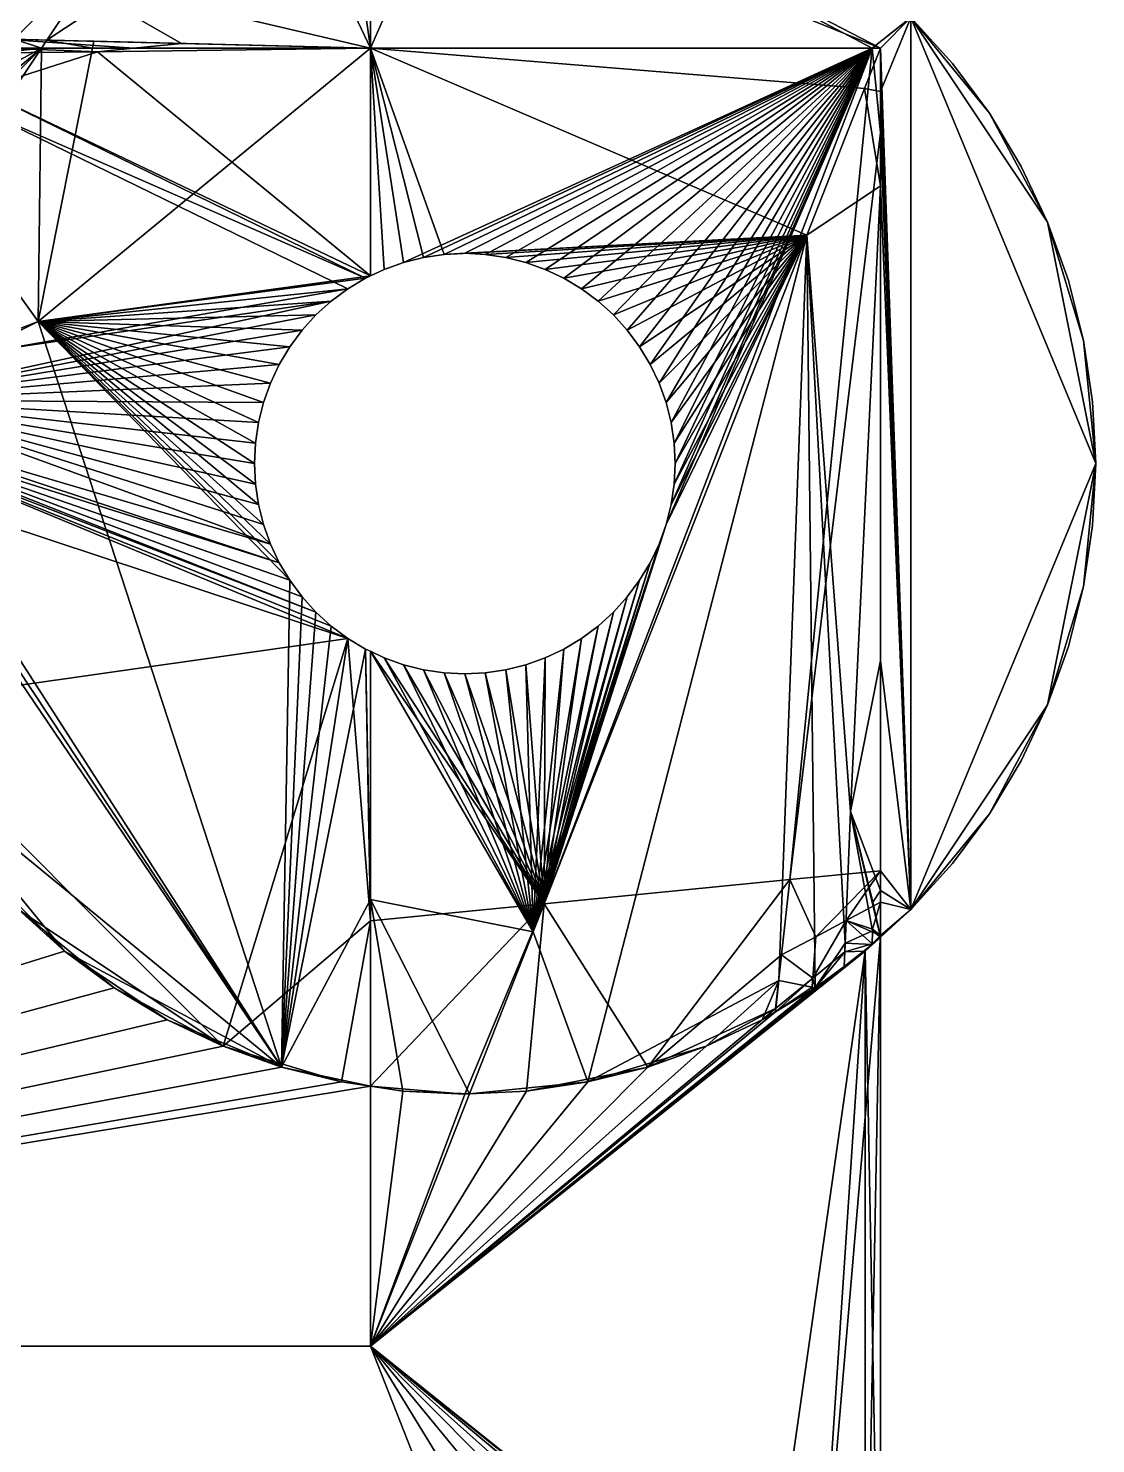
# Model space of a CAD drawing. Extents: x -12 to 12, y -68 to 54.
# Drawn here: x 3.4 to 11.52, y -56.75 to -45.98 of the extents above; entities that cross this region are included whole.
import ezdxf

# ---------------------------------------------------------------- set-up
doc = ezdxf.new("R2010")
doc.units = 0

msp = doc.modelspace()

# ---------------------------------------------------------------- linework, layer by layer
for points in [[(-3.323, -45.895, 3), (-3.113, -46.127, 3), (6, 50.007, 3)], [(-3.113, -46.127, 3), (3.177, -46.057, 3), (6, 50.007, 3)], [(3.177, -46.057, 3), (3.323, -45.895, 3), (6, 50.007, 3)], [(6.718, -44.489, 3), (6, -44.549, 3), (9.88, -46.127, 3)], [(6, -46.127, -3), (6, -44.549, -3), (6.718, -44.489, -3)], [(9.817, -46.127, -3), (6, -46.127, -3), (6.718, -44.489, -3)], [(10.112, -45.895, 3), (6.718, -44.489, 3), (9.88, -46.127, 3)], [(9.817, -46.127, -3), (6.718, -44.489, -3), (10.112, -45.895, -3)], [(3.538, -46.066, 3), (6, -46.127, 3), (5.781, -44.582, 3)], [(5.781, -44.582, 3), (4.051, -45.298, 3), (3.538, -46.066, 3)], [(5.324, -44.696, -3), (6, -44.549, -3), (6, -46.127, -3)], [(6, -46.127, 3), (6, -44.549, 3), (5.781, -44.582, 3)], [(6, -44.549, 3), (6, -46.127, 3), (9.88, -46.127, 3)], [(3.672, -45.579, -3), (5.324, -44.696, -3), (6, -46.127, -3)], [(4.051, -45.298, 3), (3.323, -45.895, 3), (3.29, -46.06, 3)], [(4.051, -45.298, 3), (3.29, -46.06, 3), (3.538, -46.066, 3)], [(3.177, -46.057, -3), (3.323, -45.895, -3), (3.672, -45.579, -3)], [(4.562, -46.091, -3), (3.177, -46.057, -3), (3.672, -45.579, -3)], [(6, -46.127, -3), (4.562, -46.091, -3), (3.672, -45.579, -3)], [(9.88, -46.127, -3), (9.817, -46.127, -3), (10.112, -45.895, -3)], [(10.112, -45.895, 3), (9.88, -46.127, 3), (9.88, -46.458, 3)], [(10.112, -52.684, 3), (10.112, -45.895, 3), (9.88, -46.458, 3)], [(10.112, -45.895, -3), (10.112, -52.684, -3), (9.88, -46.127, -3)], [(10.112, -45.895, -3), (10.112, -45.895, 3), (10.428, -46.244, 3)], [(10.112, -45.895, -3), (10.428, -46.244, 3), (10.428, -46.244, -3)], [(10.709, -46.623, 3), (10.428, -46.244, 3), (10.112, -45.895, 3)], [(11.152, -47.453, 3), (10.709, -46.623, 3), (10.112, -45.895, 3)], [(11.518, -49.289, 3), (11.152, -47.453, 3), (10.112, -45.895, 3)], [(10.112, -52.684, 3), (11.518, -49.289, 3), (10.112, -45.895, 3)], [(10.112, -45.895, -3), (10.428, -46.244, -3), (10.709, -46.623, -3)], [(10.112, -45.895, -3), (10.709, -46.623, -3), (11.152, -47.453, -3)], [(10.112, -45.895, -3), (11.152, -47.453, -3), (11.518, -49.289, -3)], [(10.112, -45.895, -3), (11.518, -49.289, -3), (10.112, -52.684, -3)], [(3.177, -46.057, -3), (4.562, -46.091, -3), (4.199, -46.127, -3)], [(3.177, -46.057, -3), (4.199, -46.127, -3), (3.227, -46.127, -3)], [(3.29, -46.06, 3), (3.222, -46.127, 3), (3.497, -46.127, 3)], [(3.29, -46.06, 3), (3.497, -46.127, 3), (3.538, -46.066, 3)], [(3.886, -46.127, 3), (3.538, -46.066, 3), (3.497, -46.127, 3)], [(3.886, -46.127, 3), (3.896, -46.075, 3), (3.538, -46.066, 3)], [(3.538, -46.066, 3), (3.896, -46.075, 3), (6, -46.127, 3)], [(3.896, -46.075, 3), (3.886, -46.127, 3), (6, -46.127, 3)], [(6, -46.127, -3), (4.199, -46.127, -3), (4.562, -46.091, -3)], [(2.533, -47.091, 3), (2.764, -47.224, 3), (3.497, -46.127, 3)], [(2.628, -46.861, 3), (2.533, -47.091, 3), (3.497, -46.127, 3)], [(2.893, -46.457, 3), (2.628, -46.861, 3), (3.497, -46.127, 3)], [(3.472, -48.208, 3), (3.497, -46.127, 3), (2.764, -47.224, 3)], [(3.497, -46.127, 3), (3.186, -46.164, 3), (2.893, -46.457, 3)], [(3.027, -46.442, -3), (3.157, -46.164, -3), (3.924, -46.154, -3)], [(3.027, -46.442, -3), (3.924, -46.154, -3), (6, -47.861, -3)], [(3.157, -46.164, -3), (3.227, -46.127, -3), (3.924, -46.154, -3)], [(3.497, -46.127, 3), (3.222, -46.127, 3), (3.186, -46.164, 3)], [(3.924, -46.154, -3), (3.227, -46.127, -3), (4.199, -46.127, -3)], [(6, -46.127, 3), (3.886, -46.127, 3), (3.472, -48.208, 3)], [(6, -47.861, 3), (6, -46.127, 3), (3.472, -48.208, 3)], [(3.472, -48.208, 3), (3.886, -46.127, 3), (3.497, -46.127, 3)], [(3.924, -46.154, -3), (4.199, -46.127, -3), (6, -46.127, -3)], [(3.924, -46.154, -3), (6, -46.127, -3), (6, -47.861, -3)], [(6.105, -47.811, -3), (6, -47.861, -3), (6, -46.127, -3)], [(6.253, -47.758, -3), (6.105, -47.811, -3), (6, -46.127, -3)], [(6.253, -47.758, -3), (6, -46.127, -3), (9.817, -46.127, -3)], [(9.759, -46.434, 3), (9.88, -46.127, 3), (6, -46.127, 3)], [(6, -46.127, 3), (6, -47.861, 3), (6.105, -47.811, 3)], [(6, -46.127, 3), (6.105, -47.811, 3), (6.253, -47.758, 3)], [(9.321, -47.55, 3), (9.759, -46.434, 3), (6, -46.127, 3)], [(6, -46.127, 3), (6.253, -47.758, 3), (6.405, -47.72, 3)], [(6, -46.127, 3), (6.405, -47.72, 3), (6.561, -47.697, 3)], [(9.321, -47.55, 3), (6, -46.127, 3), (6.561, -47.697, 3)], [(6.405, -47.72, -3), (6.253, -47.758, -3), (9.817, -46.127, -3)], [(6.561, -47.697, -3), (6.405, -47.72, -3), (9.817, -46.127, -3)], [(6.718, -47.689, -3), (6.561, -47.697, -3), (9.817, -46.127, -3)], [(6.874, -47.697, -3), (6.718, -47.689, -3), (9.817, -46.127, -3)], [(7.03, -47.72, -3), (6.874, -47.697, -3), (9.817, -46.127, -3)], [(7.182, -47.758, -3), (7.03, -47.72, -3), (9.817, -46.127, -3)], [(7.33, -47.811, -3), (7.182, -47.758, -3), (9.817, -46.127, -3)], [(9.817, -46.127, -3), (9.19, -52.456, -3), (7.322, -52.64, -3)], [(9.817, -46.127, -3), (7.322, -52.64, -3), (8.249, -49.754, -3)], [(7.472, -47.878, -3), (7.33, -47.811, -3), (9.817, -46.127, -3)], [(7.606, -47.959, -3), (7.472, -47.878, -3), (9.817, -46.127, -3)], [(7.733, -48.053, -3), (7.606, -47.959, -3), (9.817, -46.127, -3)], [(7.849, -48.158, -3), (7.733, -48.053, -3), (9.817, -46.127, -3)], [(7.954, -48.274, -3), (7.849, -48.158, -3), (9.817, -46.127, -3)], [(8.048, -48.401, -3), (7.954, -48.274, -3), (9.817, -46.127, -3)], [(8.129, -48.535, -3), (8.048, -48.401, -3), (9.817, -46.127, -3)], [(8.196, -48.677, -3), (8.129, -48.535, -3), (9.817, -46.127, -3)], [(8.249, -48.825, -3), (8.196, -48.677, -3), (9.817, -46.127, -3)], [(9.817, -46.127, -3), (8.249, -49.754, -3), (8.287, -49.602, -3)], [(8.287, -48.977, -3), (8.249, -48.825, -3), (9.817, -46.127, -3)], [(9.817, -46.127, -3), (8.287, -49.602, -3), (8.31, -49.446, -3)], [(8.31, -49.133, -3), (8.287, -48.977, -3), (9.817, -46.127, -3)], [(9.817, -46.127, -3), (8.31, -49.446, -3), (8.318, -49.289, -3)], [(8.318, -49.289, -3), (8.31, -49.133, -3), (9.817, -46.127, -3)], [(9.817, -46.127, -3), (9.88, -46.771, -3), (9.19, -52.456, -3)], [(9.759, -46.434, 3), (9.88, -46.458, 3), (9.88, -46.127, 3)], [(9.88, -46.771, -3), (9.817, -46.127, -3), (9.88, -46.127, -3)], [(10.112, -52.684, -3), (9.88, -46.771, -3), (9.88, -46.127, -3)], [(10.428, -46.244, -3), (10.428, -46.244, 3), (10.709, -46.623, 3)], [(10.428, -46.244, -3), (10.709, -46.623, 3), (10.709, -46.623, -3)], [(9.759, -46.434, 3), (9.321, -47.55, 3), (9.88, -47.176, 3)], [(9.759, -46.434, 3), (9.88, -47.176, 3), (9.88, -46.458, 3)], [(3.027, -46.442, -3), (6, -47.861, -3), (5.963, -47.878, -3)], [(3.042, -46.6, -3), (3.027, -46.442, -3), (5.963, -47.878, -3)], [(9.88, -46.458, 3), (9.88, -47.176, 3), (10.112, -52.684, 3)], [(3.042, -46.6, -3), (5.963, -47.878, -3), (5.829, -47.959, -3)], [(3.221, -48.415, -3), (3.042, -46.6, -3), (5.829, -47.959, -3)], [(10.709, -46.623, -3), (10.709, -46.623, 3), (10.951, -47.027, 3)], [(10.709, -46.623, -3), (10.951, -47.027, 3), (10.951, -47.027, -3)], [(11.152, -47.453, 3), (10.951, -47.027, 3), (10.709, -46.623, 3)], [(10.709, -46.623, -3), (10.951, -47.027, -3), (11.152, -47.453, -3)], [(9.88, -46.771, -3), (9.88, -52.389, -3), (9.19, -52.456, -3)], [(10.112, -52.684, -3), (9.88, -52.389, -3), (9.88, -46.771, -3)], [(10.951, -47.027, -3), (10.951, -47.027, 3), (11.152, -47.453, 3)], [(10.951, -47.027, -3), (11.152, -47.453, 3), (11.152, -47.453, -3)], [(9.652, -51.937, 3), (9.88, -47.176, 3), (9.321, -47.55, 3)], [(9.652, -51.937, 3), (9.88, -50.788, 3), (9.88, -47.176, 3)], [(9.88, -47.176, 3), (9.88, -50.788, 3), (10.112, -52.684, 3)], [(2.087, -48.741, 3), (3.472, -48.208, 3), (2.764, -47.224, 3)], [(11.152, -47.453, -3), (11.152, -47.453, 3), (11.311, -47.896, 3)], [(11.152, -47.453, -3), (11.311, -47.896, 3), (11.311, -47.896, -3)], [(11.425, -48.353, 3), (11.311, -47.896, 3), (11.152, -47.453, 3)], [(11.518, -49.289, 3), (11.425, -48.353, 3), (11.152, -47.453, 3)], [(11.152, -47.453, -3), (11.311, -47.896, -3), (11.425, -48.353, -3)], [(11.152, -47.453, -3), (11.425, -48.353, -3), (11.518, -49.289, -3)], [(9.321, -47.55, 3), (6.561, -47.697, 3), (6.718, -47.689, 3)], [(9.321, -47.55, 3), (6.718, -47.689, 3), (6.874, -47.697, 3)], [(9.321, -47.55, 3), (6.874, -47.697, 3), (7.03, -47.72, 3)], [(9.321, -47.55, 3), (7.03, -47.72, 3), (7.182, -47.758, 3)], [(9.321, -47.55, 3), (7.182, -47.758, 3), (7.33, -47.811, 3)], [(7.238, -52.854, 3), (7.654, -53.997, 3), (9.321, -47.55, 3)], [(9.321, -47.55, 3), (8.249, -49.754, 3), (7.238, -52.854, 3)], [(9.321, -47.55, 3), (7.33, -47.811, 3), (7.472, -47.878, 3)], [(9.321, -47.55, 3), (7.472, -47.878, 3), (7.606, -47.959, 3)], [(9.321, -47.55, 3), (7.606, -47.959, 3), (7.733, -48.053, 3)], [(7.654, -53.997, 3), (9.106, -53.225, 3), (9.321, -47.55, 3)], [(9.321, -47.55, 3), (7.733, -48.053, 3), (7.849, -48.158, 3)], [(9.321, -47.55, 3), (7.849, -48.158, 3), (7.954, -48.274, 3)], [(9.321, -47.55, 3), (7.954, -48.274, 3), (8.048, -48.401, 3)], [(9.321, -47.55, 3), (8.048, -48.401, 3), (8.129, -48.535, 3)], [(9.321, -47.55, 3), (8.129, -48.535, 3), (8.196, -48.677, 3)], [(9.321, -47.55, 3), (8.196, -48.677, 3), (8.249, -48.825, 3)], [(9.321, -47.55, 3), (8.249, -48.825, 3), (8.287, -48.977, 3)], [(9.321, -47.55, 3), (8.287, -49.602, 3), (8.249, -49.754, 3)], [(9.321, -47.55, 3), (8.287, -48.977, 3), (8.31, -49.133, 3)], [(9.321, -47.55, 3), (8.31, -49.446, 3), (8.287, -49.602, 3)], [(9.321, -47.55, 3), (8.31, -49.133, 3), (8.318, -49.289, 3)], [(9.321, -47.55, 3), (8.318, -49.289, 3), (8.31, -49.446, 3)], [(9.106, -53.225, 3), (9.384, -53.281, 3), (9.321, -47.55, 3)], [(9.612, -52.94, 3), (9.652, -51.937, 3), (9.321, -47.55, 3)], [(9.384, -53.281, 3), (9.612, -52.94, 3), (9.321, -47.55, 3)], [(6.405, -47.72, -3), (6.405, -47.72, 3), (6.253, -47.758, 3)], [(6.405, -47.72, -3), (6.253, -47.758, 3), (6.253, -47.758, -3)], [(6.561, -47.697, -3), (6.561, -47.697, 3), (6.405, -47.72, 3)], [(6.561, -47.697, -3), (6.405, -47.72, 3), (6.405, -47.72, -3)], [(6.718, -47.689, -3), (6.718, -47.689, 3), (6.561, -47.697, 3)], [(6.718, -47.689, -3), (6.561, -47.697, 3), (6.561, -47.697, -3)], [(6.874, -47.697, -3), (6.874, -47.697, 3), (6.718, -47.689, 3)], [(6.874, -47.697, -3), (6.718, -47.689, 3), (6.718, -47.689, -3)], [(7.03, -47.72, -3), (7.03, -47.72, 3), (6.874, -47.697, 3)], [(7.03, -47.72, -3), (6.874, -47.697, 3), (6.874, -47.697, -3)], [(7.182, -47.758, -3), (7.182, -47.758, 3), (7.03, -47.72, 3)], [(7.182, -47.758, -3), (7.03, -47.72, 3), (7.03, -47.72, -3)], [(6, -47.861, -3), (6.105, -47.811, -3), (6.105, -47.811, 3)], [(6, -47.861, 3), (6, -47.861, -3), (6.105, -47.811, 3)], [(6.253, -47.758, -3), (6.253, -47.758, 3), (6.105, -47.811, 3)], [(6.253, -47.758, -3), (6.105, -47.811, 3), (6.105, -47.811, -3)], [(7.33, -47.811, -3), (7.33, -47.811, 3), (7.182, -47.758, 3)], [(7.33, -47.811, -3), (7.182, -47.758, 3), (7.182, -47.758, -3)], [(7.472, -47.878, -3), (7.472, -47.878, 3), (7.33, -47.811, 3)], [(7.472, -47.878, -3), (7.33, -47.811, 3), (7.33, -47.811, -3)], [(5.963, -47.878, 3), (6, -47.861, 3), (3.472, -48.208, 3)], [(5.829, -47.959, 3), (5.963, -47.878, 3), (3.472, -48.208, 3)], [(5.963, -47.878, -3), (5.963, -47.878, 3), (5.829, -47.959, 3)], [(5.963, -47.878, -3), (5.829, -47.959, 3), (5.829, -47.959, -3)], [(6, -47.861, 3), (5.963, -47.878, 3), (5.963, -47.878, -3)], [(6, -47.861, 3), (5.963, -47.878, -3), (6, -47.861, -3)], [(7.606, -47.959, -3), (7.606, -47.959, 3), (7.472, -47.878, 3)], [(7.606, -47.959, -3), (7.472, -47.878, 3), (7.472, -47.878, -3)], [(11.311, -47.896, -3), (11.311, -47.896, 3), (11.425, -48.353, 3)], [(11.311, -47.896, -3), (11.425, -48.353, 3), (11.425, -48.353, -3)], [(2.23, -48.806, -3), (3.221, -48.415, -3), (5.702, -48.053, -3)], [(2.23, -48.806, -3), (5.702, -48.053, -3), (5.586, -48.158, -3)], [(3.221, -48.415, -3), (5.829, -47.959, -3), (5.702, -48.053, -3)], [(5.702, -48.053, 3), (5.829, -47.959, 3), (3.472, -48.208, 3)], [(5.586, -48.158, 3), (5.702, -48.053, 3), (3.472, -48.208, 3)], [(5.702, -48.053, -3), (5.702, -48.053, 3), (5.586, -48.158, 3)], [(5.702, -48.053, -3), (5.586, -48.158, 3), (5.586, -48.158, -3)], [(5.829, -47.959, -3), (5.829, -47.959, 3), (5.702, -48.053, 3)], [(5.829, -47.959, -3), (5.702, -48.053, 3), (5.702, -48.053, -3)], [(7.733, -48.053, -3), (7.733, -48.053, 3), (7.606, -47.959, 3)], [(7.733, -48.053, -3), (7.606, -47.959, 3), (7.606, -47.959, -3)], [(7.733, -48.053, 3), (7.733, -48.053, -3), (7.849, -48.158, -3)], [(7.733, -48.053, 3), (7.849, -48.158, -3), (7.849, -48.158, 3)], [(2.23, -48.806, -3), (5.586, -48.158, -3), (5.481, -48.274, -3)], [(5.481, -48.274, 3), (5.586, -48.158, 3), (3.472, -48.208, 3)], [(5.586, -48.158, -3), (5.586, -48.158, 3), (5.481, -48.274, 3)], [(5.586, -48.158, -3), (5.481, -48.274, 3), (5.481, -48.274, -3)], [(7.954, -48.274, 3), (7.849, -48.158, 3), (7.849, -48.158, -3)], [(7.954, -48.274, 3), (7.849, -48.158, -3), (7.954, -48.274, -3)], [(2.087, -48.741, 3), (2.117, -48.891, 3), (3.472, -48.208, 3)], [(3.472, -48.208, 3), (2.117, -48.891, 3), (5.324, -53.883, 3)], [(3.472, -48.208, 3), (5.324, -53.883, 3), (5.387, -50.178, 3)], [(3.472, -48.208, 3), (5.387, -50.178, 3), (5.306, -50.044, 3)], [(3.472, -48.208, 3), (5.306, -50.044, 3), (5.239, -49.902, 3)], [(3.472, -48.208, 3), (5.239, -49.902, 3), (5.186, -49.754, 3)], [(3.472, -48.208, 3), (5.186, -49.754, 3), (5.148, -49.602, 3)], [(3.472, -48.208, 3), (5.148, -49.602, 3), (5.125, -49.446, 3)], [(5.387, -48.401, 3), (5.481, -48.274, 3), (3.472, -48.208, 3)], [(5.306, -48.535, 3), (5.387, -48.401, 3), (3.472, -48.208, 3)], [(3.472, -48.208, 3), (5.125, -49.446, 3), (5.118, -49.289, 3)], [(3.472, -48.208, 3), (5.118, -49.289, 3), (5.125, -49.133, 3)], [(5.239, -48.677, 3), (5.306, -48.535, 3), (3.472, -48.208, 3)], [(5.186, -48.825, 3), (5.239, -48.677, 3), (3.472, -48.208, 3)], [(3.472, -48.208, 3), (5.125, -49.133, 3), (5.148, -48.977, 3)], [(5.148, -48.977, 3), (5.186, -48.825, 3), (3.472, -48.208, 3)], [(2.23, -48.806, -3), (5.481, -48.274, -3), (5.387, -48.401, -3)], [(5.481, -48.274, -3), (5.481, -48.274, 3), (5.387, -48.401, 3)], [(5.481, -48.274, -3), (5.387, -48.401, 3), (5.387, -48.401, -3)], [(8.048, -48.401, 3), (7.954, -48.274, 3), (7.954, -48.274, -3)], [(8.048, -48.401, 3), (7.954, -48.274, -3), (8.048, -48.401, -3)], [(11.425, -48.353, -3), (11.425, -48.353, 3), (11.494, -48.819, 3)], [(11.425, -48.353, -3), (11.494, -48.819, 3), (11.494, -48.819, -3)], [(11.518, -49.289, 3), (11.494, -48.819, 3), (11.425, -48.353, 3)], [(11.425, -48.353, -3), (11.494, -48.819, -3), (11.518, -49.289, -3)], [(2.23, -48.806, -3), (5.387, -48.401, -3), (5.306, -48.535, -3)], [(5.387, -48.401, -3), (5.387, -48.401, 3), (5.306, -48.535, 3)], [(5.387, -48.401, -3), (5.306, -48.535, 3), (5.306, -48.535, -3)], [(8.129, -48.535, 3), (8.048, -48.401, 3), (8.048, -48.401, -3)], [(8.129, -48.535, 3), (8.048, -48.401, -3), (8.129, -48.535, -3)], [(2.23, -48.806, -3), (5.306, -48.535, -3), (5.239, -48.677, -3)], [(5.306, -48.535, -3), (5.306, -48.535, 3), (5.239, -48.677, 3)], [(5.306, -48.535, -3), (5.239, -48.677, 3), (5.239, -48.677, -3)], [(8.196, -48.677, 3), (8.129, -48.535, 3), (8.129, -48.535, -3)], [(8.196, -48.677, 3), (8.129, -48.535, -3), (8.196, -48.677, -3)], [(2.23, -48.806, -3), (5.239, -48.677, -3), (5.186, -48.825, -3)], [(5.239, -48.677, -3), (5.239, -48.677, 3), (5.186, -48.825, 3)], [(5.239, -48.677, -3), (5.186, -48.825, 3), (5.186, -48.825, -3)], [(8.249, -48.825, 3), (8.196, -48.677, 3), (8.196, -48.677, -3)], [(8.249, -48.825, 3), (8.196, -48.677, -3), (8.249, -48.825, -3)], [(2.02, -48.955, -3), (2.23, -48.806, -3), (5.239, -49.902, -3)], [(2.23, -48.806, -3), (5.186, -48.825, -3), (5.148, -48.977, -3)], [(2.23, -48.806, -3), (5.148, -48.977, -3), (5.125, -49.133, -3)], [(2.23, -48.806, -3), (5.125, -49.133, -3), (5.118, -49.289, -3)], [(2.23, -48.806, -3), (5.118, -49.289, -3), (5.125, -49.446, -3)], [(2.23, -48.806, -3), (5.125, -49.446, -3), (5.148, -49.602, -3)], [(2.23, -48.806, -3), (5.148, -49.602, -3), (5.186, -49.754, -3)], [(2.23, -48.806, -3), (5.186, -49.754, -3), (5.239, -49.902, -3)], [(2.01, -48.877, 3), (2.191, -49.263, 3), (5.324, -53.883, 3)], [(2.117, -48.891, 3), (2.01, -48.877, 3), (5.324, -53.883, 3)], [(5.186, -48.825, -3), (5.186, -48.825, 3), (5.148, -48.977, 3)], [(5.186, -48.825, -3), (5.148, -48.977, 3), (5.148, -48.977, -3)], [(8.287, -48.977, 3), (8.249, -48.825, 3), (8.249, -48.825, -3)], [(8.287, -48.977, 3), (8.249, -48.825, -3), (8.287, -48.977, -3)], [(11.494, -48.819, -3), (11.494, -48.819, 3), (11.518, -49.289, 3)], [(11.494, -48.819, -3), (11.518, -49.289, 3), (11.518, -49.289, -3)], [(1.941, -48.982, -3), (2.02, -48.955, -3), (5.306, -50.044, -3)], [(1.941, -48.982, -3), (5.306, -50.044, -3), (5.387, -50.178, -3)], [(1.941, -48.982, -3), (5.387, -50.178, -3), (5.481, -50.305, -3)], [(1.941, -48.982, -3), (5.481, -50.305, -3), (5.586, -50.421, -3)], [(1.941, -49.011, -3), (1.941, -48.982, -3), (5.586, -50.421, -3)], [(1.941, -49.011, -3), (5.586, -50.421, -3), (5.702, -50.526, -3)], [(1.941, -49.011, -3), (5.702, -50.526, -3), (5.829, -50.62, -3)], [(2.058, -49.372, -3), (1.941, -49.011, -3), (5.829, -50.62, -3)], [(2.02, -48.955, -3), (5.239, -49.902, -3), (5.306, -50.044, -3)], [(5.148, -48.977, -3), (5.148, -48.977, 3), (5.125, -49.133, 3)], [(5.148, -48.977, -3), (5.125, -49.133, 3), (5.125, -49.133, -3)], [(8.31, -49.133, 3), (8.287, -48.977, 3), (8.287, -48.977, -3)], [(8.31, -49.133, 3), (8.287, -48.977, -3), (8.31, -49.133, -3)], [(5.125, -49.133, -3), (5.125, -49.133, 3), (5.118, -49.289, 3)], [(5.125, -49.133, -3), (5.118, -49.289, 3), (5.118, -49.289, -3)], [(8.318, -49.289, 3), (8.31, -49.133, 3), (8.31, -49.133, -3)], [(8.318, -49.289, 3), (8.31, -49.133, -3), (8.318, -49.289, -3)], [(2.191, -49.263, 3), (2.484, -51.552, 3), (5.324, -53.883, 3)], [(5.118, -49.289, -3), (5.118, -49.289, 3), (5.125, -49.446, 3)], [(5.118, -49.289, -3), (5.125, -49.446, 3), (5.125, -49.446, -3)], [(8.31, -49.446, 3), (8.318, -49.289, 3), (8.318, -49.289, -3)], [(8.31, -49.446, 3), (8.318, -49.289, -3), (8.31, -49.446, -3)], [(10.112, -52.684, 3), (11.152, -51.126, 3), (11.518, -49.289, 3)], [(11.518, -49.289, -3), (11.152, -51.126, -3), (10.112, -52.684, -3)], [(11.152, -51.126, 3), (11.425, -50.226, 3), (11.518, -49.289, 3)], [(11.518, -49.289, -3), (11.425, -50.226, -3), (11.152, -51.126, -3)], [(11.425, -50.226, 3), (11.494, -49.76, 3), (11.518, -49.289, 3)], [(11.518, -49.289, -3), (11.494, -49.76, -3), (11.425, -50.226, -3)], [(11.518, -49.289, -3), (11.518, -49.289, 3), (11.494, -49.76, 3)], [(11.518, -49.289, -3), (11.494, -49.76, 3), (11.494, -49.76, -3)], [(2.283, -51.126, -3), (2.058, -49.372, -3), (5.829, -50.62, -3)], [(5.125, -49.446, -3), (5.125, -49.446, 3), (5.148, -49.602, 3)], [(5.125, -49.446, -3), (5.148, -49.602, 3), (5.148, -49.602, -3)], [(8.287, -49.602, 3), (8.31, -49.446, 3), (8.31, -49.446, -3)], [(8.287, -49.602, 3), (8.31, -49.446, -3), (8.287, -49.602, -3)], [(5.148, -49.602, -3), (5.148, -49.602, 3), (5.186, -49.754, 3)], [(5.148, -49.602, -3), (5.186, -49.754, 3), (5.186, -49.754, -3)], [(8.249, -49.754, 3), (8.287, -49.602, 3), (8.287, -49.602, -3)], [(8.249, -49.754, 3), (8.287, -49.602, -3), (8.249, -49.754, -3)], [(5.186, -49.754, -3), (5.186, -49.754, 3), (5.239, -49.902, 3)], [(5.186, -49.754, -3), (5.239, -49.902, 3), (5.239, -49.902, -3)], [(8.249, -49.754, 3), (8.196, -49.902, 3), (7.238, -52.854, 3)], [(7.322, -52.64, -3), (8.196, -49.902, -3), (8.249, -49.754, -3)], [(8.196, -49.902, 3), (8.249, -49.754, 3), (8.249, -49.754, -3)], [(8.196, -49.902, 3), (8.249, -49.754, -3), (8.196, -49.902, -3)], [(11.494, -49.76, -3), (11.494, -49.76, 3), (11.425, -50.226, 3)], [(11.494, -49.76, -3), (11.425, -50.226, 3), (11.425, -50.226, -3)], [(5.239, -49.902, -3), (5.239, -49.902, 3), (5.306, -50.044, 3)], [(5.239, -49.902, -3), (5.306, -50.044, 3), (5.306, -50.044, -3)], [(8.196, -49.902, 3), (8.129, -50.044, 3), (7.238, -52.854, 3)], [(7.322, -52.64, -3), (8.129, -50.044, -3), (8.196, -49.902, -3)], [(8.129, -50.044, 3), (8.196, -49.902, 3), (8.196, -49.902, -3)], [(8.129, -50.044, 3), (8.196, -49.902, -3), (8.129, -50.044, -3)], [(5.306, -50.044, -3), (5.306, -50.044, 3), (5.387, -50.178, 3)], [(5.306, -50.044, -3), (5.387, -50.178, 3), (5.387, -50.178, -3)], [(8.129, -50.044, 3), (8.048, -50.178, 3), (7.238, -52.854, 3)], [(7.322, -52.64, -3), (8.048, -50.178, -3), (8.129, -50.044, -3)], [(8.048, -50.178, 3), (8.129, -50.044, 3), (8.129, -50.044, -3)], [(8.048, -50.178, 3), (8.129, -50.044, -3), (8.048, -50.178, -3)], [(5.324, -53.883, 3), (5.481, -50.305, 3), (5.387, -50.178, 3)], [(5.387, -50.178, -3), (5.387, -50.178, 3), (5.481, -50.305, 3)], [(5.387, -50.178, -3), (5.481, -50.305, 3), (5.481, -50.305, -3)], [(8.048, -50.178, 3), (7.954, -50.305, 3), (7.238, -52.854, 3)], [(7.322, -52.64, -3), (7.954, -50.305, -3), (8.048, -50.178, -3)], [(7.954, -50.305, 3), (8.048, -50.178, 3), (8.048, -50.178, -3)], [(7.954, -50.305, 3), (8.048, -50.178, -3), (7.954, -50.305, -3)], [(5.324, -53.883, 3), (5.586, -50.421, 3), (5.481, -50.305, 3)], [(5.481, -50.305, -3), (5.481, -50.305, 3), (5.586, -50.421, 3)], [(5.481, -50.305, -3), (5.586, -50.421, 3), (5.586, -50.421, -3)], [(7.954, -50.305, 3), (7.849, -50.421, 3), (7.238, -52.854, 3)], [(7.322, -52.64, -3), (7.849, -50.421, -3), (7.954, -50.305, -3)], [(7.849, -50.421, 3), (7.954, -50.305, 3), (7.954, -50.305, -3)], [(7.849, -50.421, 3), (7.954, -50.305, -3), (7.849, -50.421, -3)], [(11.152, -51.126, 3), (11.311, -50.683, 3), (11.425, -50.226, 3)], [(11.425, -50.226, -3), (11.311, -50.683, -3), (11.152, -51.126, -3)], [(11.425, -50.226, -3), (11.425, -50.226, 3), (11.311, -50.683, 3)], [(11.425, -50.226, -3), (11.311, -50.683, 3), (11.311, -50.683, -3)], [(5.324, -53.883, 3), (5.702, -50.526, 3), (5.586, -50.421, 3)], [(5.586, -50.421, 3), (5.702, -50.526, 3), (5.702, -50.526, -3)], [(5.586, -50.421, 3), (5.702, -50.526, -3), (5.586, -50.421, -3)], [(7.849, -50.421, 3), (7.733, -50.526, 3), (7.238, -52.854, 3)], [(7.322, -52.64, -3), (7.733, -50.526, -3), (7.849, -50.421, -3)], [(7.733, -50.526, 3), (7.849, -50.421, 3), (7.849, -50.421, -3)], [(7.733, -50.526, 3), (7.849, -50.421, -3), (7.733, -50.526, -3)], [(5.324, -53.883, 3), (5.829, -50.62, 3), (5.702, -50.526, 3)], [(5.702, -50.526, 3), (5.829, -50.62, 3), (5.829, -50.62, -3)], [(5.702, -50.526, 3), (5.829, -50.62, -3), (5.702, -50.526, -3)], [(7.733, -50.526, 3), (7.606, -50.62, 3), (7.238, -52.854, 3)], [(7.322, -52.64, -3), (7.606, -50.62, -3), (7.733, -50.526, -3)], [(7.606, -50.62, 3), (7.733, -50.526, 3), (7.733, -50.526, -3)], [(7.606, -50.62, 3), (7.733, -50.526, -3), (7.606, -50.62, -3)], [(5.829, -50.62, -3), (4.881, -53.724, -3), (2.283, -51.126, -3)], [(5.829, -50.62, -3), (6, -52.771, -3), (4.881, -53.724, -3)], [(5.324, -53.883, 3), (5.963, -50.701, 3), (5.829, -50.62, 3)], [(5.829, -50.62, -3), (5.963, -50.701, -3), (6, -52.771, -3)], [(5.829, -50.62, 3), (5.963, -50.701, 3), (5.963, -50.701, -3)], [(5.829, -50.62, 3), (5.963, -50.701, -3), (5.829, -50.62, -3)], [(7.606, -50.62, 3), (7.472, -50.701, 3), (7.238, -52.854, 3)], [(7.322, -52.64, -3), (7.472, -50.701, -3), (7.606, -50.62, -3)], [(7.472, -50.701, 3), (7.606, -50.62, 3), (7.606, -50.62, -3)], [(7.472, -50.701, 3), (7.606, -50.62, -3), (7.472, -50.701, -3)], [(5.324, -53.883, 3), (6, -52.607, 3), (5.963, -50.701, 3)], [(5.963, -50.701, -3), (6, -50.718, -3), (6, -52.771, -3)], [(6, -52.607, 3), (6, -50.718, 3), (5.963, -50.701, 3)], [(5.963, -50.701, -3), (5.963, -50.701, 3), (6, -50.718, 3)], [(6, -50.718, -3), (5.963, -50.701, -3), (6, -50.718, 3)], [(7.322, -52.64, -3), (6, -52.771, -3), (6, -50.718, -3)], [(7.322, -52.64, -3), (6, -50.718, -3), (6.105, -50.768, -3)], [(6, -50.718, 3), (6, -52.607, 3), (7.238, -52.854, 3)], [(6.105, -50.768, 3), (6, -50.718, 3), (7.238, -52.854, 3)], [(6, -50.718, 3), (6.105, -50.768, 3), (6.105, -50.768, -3)], [(6, -50.718, 3), (6.105, -50.768, -3), (6, -50.718, -3)], [(7.472, -50.701, 3), (7.33, -50.768, 3), (7.238, -52.854, 3)], [(7.322, -52.64, -3), (7.33, -50.768, -3), (7.472, -50.701, -3)], [(7.33, -50.768, 3), (7.472, -50.701, 3), (7.472, -50.701, -3)], [(7.33, -50.768, 3), (7.472, -50.701, -3), (7.33, -50.768, -3)], [(11.311, -50.683, -3), (11.311, -50.683, 3), (11.152, -51.126, 3)], [(11.311, -50.683, -3), (11.152, -51.126, 3), (11.152, -51.126, -3)], [(7.322, -52.64, -3), (6.105, -50.768, -3), (6.253, -50.821, -3)], [(6.253, -50.821, 3), (6.105, -50.768, 3), (7.238, -52.854, 3)], [(6.105, -50.768, 3), (6.253, -50.821, 3), (6.253, -50.821, -3)], [(6.105, -50.768, 3), (6.253, -50.821, -3), (6.105, -50.768, -3)], [(7.322, -52.64, -3), (6.253, -50.821, -3), (6.405, -50.859, -3)], [(6.405, -50.859, 3), (6.253, -50.821, 3), (7.238, -52.854, 3)], [(6.253, -50.821, 3), (6.405, -50.859, 3), (6.405, -50.859, -3)], [(6.253, -50.821, 3), (6.405, -50.859, -3), (6.253, -50.821, -3)], [(7.322, -52.64, -3), (7.03, -50.859, -3), (7.182, -50.821, -3)], [(7.182, -50.821, 3), (7.03, -50.859, 3), (7.238, -52.854, 3)], [(7.182, -50.821, -3), (7.03, -50.859, -3), (7.03, -50.859, 3)], [(7.182, -50.821, -3), (7.03, -50.859, 3), (7.182, -50.821, 3)], [(7.322, -52.64, -3), (7.182, -50.821, -3), (7.33, -50.768, -3)], [(7.33, -50.768, 3), (7.182, -50.821, 3), (7.238, -52.854, 3)], [(7.182, -50.821, 3), (7.33, -50.768, 3), (7.33, -50.768, -3)], [(7.182, -50.821, 3), (7.33, -50.768, -3), (7.182, -50.821, -3)], [(9.652, -51.937, 3), (9.88, -52.539, 3), (9.88, -50.788, 3)], [(9.88, -50.788, 3), (9.88, -52.539, 3), (10.112, -52.684, 3)], [(7.322, -52.64, -3), (6.405, -50.859, -3), (6.561, -50.882, -3)], [(6.561, -50.882, 3), (6.405, -50.859, 3), (7.238, -52.854, 3)], [(6.405, -50.859, 3), (6.561, -50.882, 3), (6.561, -50.882, -3)], [(6.405, -50.859, 3), (6.561, -50.882, -3), (6.405, -50.859, -3)], [(7.322, -52.64, -3), (6.561, -50.882, -3), (6.718, -50.889, -3)], [(6.718, -50.889, 3), (6.561, -50.882, 3), (7.238, -52.854, 3)], [(6.561, -50.882, 3), (6.718, -50.889, 3), (6.718, -50.889, -3)], [(6.561, -50.882, 3), (6.718, -50.889, -3), (6.561, -50.882, -3)], [(7.322, -52.64, -3), (6.718, -50.889, -3), (6.874, -50.882, -3)], [(6.874, -50.882, 3), (6.718, -50.889, 3), (7.238, -52.854, 3)], [(6.718, -50.889, 3), (6.874, -50.882, 3), (6.874, -50.882, -3)], [(6.718, -50.889, 3), (6.874, -50.882, -3), (6.718, -50.889, -3)], [(7.322, -52.64, -3), (6.874, -50.882, -3), (7.03, -50.859, -3)], [(7.03, -50.859, 3), (6.874, -50.882, 3), (7.238, -52.854, 3)], [(6.874, -50.882, 3), (7.03, -50.859, 3), (7.03, -50.859, -3)], [(6.874, -50.882, 3), (7.03, -50.859, -3), (6.874, -50.882, -3)], [(4.881, -53.724, -3), (3.323, -52.684, -3), (2.283, -51.126, -3)], [(10.112, -52.684, 3), (10.709, -51.956, 3), (11.152, -51.126, 3)], [(11.152, -51.126, -3), (10.709, -51.956, -3), (10.112, -52.684, -3)], [(10.709, -51.956, 3), (10.951, -51.552, 3), (11.152, -51.126, 3)], [(11.152, -51.126, -3), (10.951, -51.552, -3), (10.709, -51.956, -3)], [(11.152, -51.126, -3), (11.152, -51.126, 3), (10.951, -51.552, 3)], [(11.152, -51.126, -3), (10.951, -51.552, 3), (10.951, -51.552, -3)], [(2.484, -51.552, 3), (3.007, -52.335, 3), (3.672, -53, 3)], [(2.484, -51.552, 3), (3.672, -53, 3), (5.324, -53.883, 3)], [(10.951, -51.552, -3), (10.951, -51.552, 3), (10.709, -51.956, 3)], [(10.951, -51.552, -3), (10.709, -51.956, 3), (10.709, -51.956, -3)], [(9.612, -52.94, 3), (9.819, -52.846, 3), (9.652, -51.937, 3)], [(9.652, -51.937, 3), (9.821, -52.627, 3), (9.88, -52.539, 3)], [(9.88, -52.894, 3), (9.821, -52.627, 3), (9.652, -51.937, 3)], [(9.819, -52.846, 3), (9.88, -52.894, 3), (9.652, -51.937, 3)], [(10.112, -52.684, 3), (10.428, -52.335, 3), (10.709, -51.956, 3)], [(10.709, -51.956, -3), (10.428, -52.335, -3), (10.112, -52.684, -3)], [(10.709, -51.956, -3), (10.709, -51.956, 3), (10.428, -52.335, 3)], [(10.709, -51.956, -3), (10.428, -52.335, 3), (10.428, -52.335, -3)], [(3.007, -52.335, 3), (3.323, -52.684, 3), (3.672, -53, 3)], [(10.428, -52.335, -3), (10.428, -52.335, 3), (10.112, -52.684, 3)], [(10.428, -52.335, -3), (10.112, -52.684, 3), (10.112, -52.684, -3)], [(9.19, -52.456, -3), (8.111, -53.883, -3), (7.322, -52.64, -3)], [(9.19, -52.456, -3), (9.128, -53.03, -3), (8.111, -53.883, -3)], [(9.19, -52.456, -3), (9.388, -52.891, -3), (9.128, -53.03, -3)], [(9.388, -52.891, -3), (9.19, -52.456, -3), (9.88, -52.389, -3)], [(9.388, -52.891, -3), (9.88, -52.389, -3), (9.619, -52.767, -3)], [(9.88, -52.389, -3), (9.88, -52.627, -3), (9.619, -52.767, -3)], [(10.112, -52.684, -3), (9.88, -52.627, -3), (9.88, -52.389, -3)], [(9.88, -52.894, 3), (9.88, -52.539, 3), (9.821, -52.627, 3)], [(9.88, -52.539, 3), (9.88, -52.894, 3), (10.112, -52.684, 3)], [(3.323, -52.684, -3), (3.672, -53, -3), (-6, -56.007, -3)], [(-6, -56.007, 3), (3.672, -53, 3), (3.323, -52.684, 3)], [(4.051, -53.281, -3), (3.672, -53, -3), (3.323, -52.684, -3)], [(4.881, -53.724, -3), (4.051, -53.281, -3), (3.323, -52.684, -3)], [(5.324, -53.883, 3), (6, -54.03, 3), (6, -52.607, 3)], [(6, -52.607, 3), (6, -54.03, 3), (6.247, -54.066, 3)], [(6.754, -54.088, 3), (7.238, -52.854, 3), (6, -52.607, 3)], [(6.247, -54.066, 3), (6.754, -54.088, 3), (6, -52.607, 3)], [(6, -54.03, -3), (6, -52.771, -3), (7.322, -52.64, -3)], [(6, -54.03, -3), (7.322, -52.64, -3), (6.718, -54.089, -3)], [(7.322, -52.64, -3), (6.754, -54.088, -3), (6.718, -54.089, -3)], [(7.188, -54.066, -3), (6.754, -54.088, -3), (7.322, -52.64, -3)], [(8.111, -53.883, -3), (7.188, -54.066, -3), (7.322, -52.64, -3)], [(9.819, -52.834, -3), (9.619, -52.767, -3), (9.88, -52.627, -3)], [(9.88, -52.883, -3), (9.819, -52.834, -3), (9.88, -52.627, -3)], [(10.112, -52.684, -3), (9.88, -52.883, -3), (9.88, -52.627, -3)], [(9.88, -52.894, -3), (10.112, -52.684, -3), (10.112, -52.684, 3)], [(9.88, -52.894, -3), (10.112, -52.684, 3), (9.88, -52.894, 3)], [(10.112, -52.684, -3), (9.88, -52.894, -3), (9.88, -52.883, -3)], [(6, -52.771, -3), (5.781, -53.997, -3), (4.881, -53.724, -3)], [(6, -52.771, -3), (6, -54.03, -3), (5.781, -53.997, -3)], [(9.365, -53.207, -3), (9.388, -52.891, -3), (9.619, -52.767, -3)], [(9.609, -53.006, -3), (9.365, -53.207, -3), (9.619, -52.767, -3)], [(9.619, -52.767, -3), (9.818, -52.945, -3), (9.609, -53.006, -3)], [(9.619, -52.767, -3), (9.819, -52.834, -3), (9.88, -52.883, -3)], [(9.619, -52.767, -3), (9.88, -52.883, -3), (9.818, -52.945, -3)], [(7.238, -52.854, 3), (6.754, -54.088, 3), (7.654, -53.997, 3)], [(9.365, -53.207, -3), (9.128, -53.03, -3), (9.388, -52.891, -3)], [(9.88, -52.894, -3), (9.763, -59.014, -3), (9.384, -58.733, -3)], [(9.763, -53, -3), (9.88, -52.894, -3), (9.384, -58.733, -3)], [(9.818, -52.95, 3), (9.819, -52.846, 3), (9.612, -52.94, 3)], [(9.763, -53, -3), (9.818, -52.95, -3), (9.88, -52.894, -3)], [(9.88, -52.894, -3), (9.88, -59.12, -3), (9.763, -59.014, -3)], [(9.88, -52.894, 3), (9.818, -52.95, 3), (9.763, -53, 3)], [(9.88, -59.12, 3), (9.88, -52.894, 3), (9.763, -53, 3)], [(9.819, -52.846, 3), (9.818, -52.95, 3), (9.88, -52.894, 3)], [(9.88, -52.883, -3), (9.88, -52.894, -3), (9.818, -52.95, -3)], [(9.88, -52.883, -3), (9.818, -52.95, -3), (9.818, -52.945, -3)], [(9.88, -59.12, 3), (9.88, -59.12, -3), (9.88, -52.894, -3)], [(9.88, -59.12, 3), (9.88, -52.894, -3), (9.88, -52.894, 3)], [(3.672, -53, -3), (4.051, -53.281, -3), (-6, -56.007, -3)], [(-6, -56.007, 3), (4.051, -53.281, 3), (3.672, -53, 3)], [(3.672, -53, 3), (4.051, -53.281, 3), (4.455, -53.523, 3)], [(3.672, -53, 3), (4.455, -53.523, 3), (5.324, -53.883, 3)], [(6, -56.007, -3), (9.605, -53.117, -3), (9.763, -53, -3)], [(6, -56.007, -3), (9.763, -53, -3), (8.98, -58.491, -3)], [(9.763, -53, 3), (9.605, -53.117, 3), (6, -56.007, 3)], [(9.763, -59.014, 3), (9.763, -53, 3), (6, -56.007, 3)], [(9.763, -53, -3), (9.384, -58.733, -3), (8.98, -58.491, -3)], [(9.609, -53.006, -3), (9.384, -53.281, -3), (9.365, -53.207, -3)], [(9.384, -53.281, 3), (9.605, -53.117, 3), (9.612, -52.94, 3)], [(9.609, -53.006, -3), (9.605, -53.117, -3), (9.384, -53.281, -3)], [(9.818, -52.95, 3), (9.612, -52.94, 3), (9.605, -53.117, 3)], [(9.605, -53.117, 3), (9.763, -53, 3), (9.818, -52.95, 3)], [(9.609, -53.006, -3), (9.763, -53, -3), (9.605, -53.117, -3)], [(9.818, -52.945, -3), (9.763, -53, -3), (9.609, -53.006, -3)], [(9.818, -52.95, -3), (9.763, -53, -3), (9.818, -52.945, -3)], [(9.763, -59.014, 3), (9.88, -59.12, 3), (9.763, -53, 3)], [(6, -56.007, -3), (9.384, -53.281, -3), (9.605, -53.117, -3)], [(9.605, -53.117, 3), (9.384, -53.281, 3), (6, -56.007, 3)], [(9.128, -53.03, -3), (9.083, -53.438, -3), (8.111, -53.883, -3)], [(9.128, -53.03, -3), (9.365, -53.207, -3), (9.083, -53.438, -3)], [(9.365, -53.207, -3), (9.358, -53.296, -3), (9.081, -53.463, -3)], [(9.365, -53.207, -3), (9.081, -53.463, -3), (9.083, -53.438, -3)], [(9.384, -53.281, -3), (9.358, -53.296, -3), (9.365, -53.207, -3)], [(4.051, -53.281, -3), (4.455, -53.523, -3), (-6, -56.007, -3)], [(-6, -56.007, 3), (4.455, -53.523, 3), (4.051, -53.281, 3)], [(4.881, -53.724, -3), (4.455, -53.523, -3), (4.051, -53.281, -3)], [(6, -56.007, -3), (9.358, -53.296, -3), (9.384, -53.281, -3)], [(9.384, -53.281, 3), (9.358, -53.296, 3), (6, -56.007, 3)], [(6, -56.007, -3), (9.081, -53.463, -3), (9.358, -53.296, -3)], [(9.358, -53.296, 3), (9.081, -53.463, 3), (6, -56.007, 3)], [(7.654, -53.997, 3), (8.554, -53.724, 3), (9.106, -53.225, 3)], [(8.554, -53.724, 3), (8.98, -53.523, 3), (9.106, -53.225, 3)], [(8.98, -53.523, 3), (9.081, -53.463, 3), (9.106, -53.225, 3)], [(9.36, -53.276, 3), (9.106, -53.225, 3), (9.081, -53.463, 3)], [(9.36, -53.276, 3), (9.081, -53.463, 3), (9.358, -53.296, 3)], [(9.106, -53.225, 3), (9.36, -53.276, 3), (9.384, -53.281, 3)], [(9.36, -53.276, 3), (9.358, -53.296, 3), (9.384, -53.281, 3)], [(9.083, -53.438, -3), (8.554, -53.724, -3), (8.111, -53.883, -3)], [(9.083, -53.438, -3), (8.98, -53.523, -3), (8.554, -53.724, -3)], [(8.98, -53.523, -3), (9.083, -53.438, -3), (9.081, -53.463, -3)], [(4.455, -53.523, -3), (4.881, -53.724, -3), (-6, -56.007, -3)], [(-6, -56.007, 3), (4.881, -53.724, 3), (4.455, -53.523, 3)], [(4.455, -53.523, 3), (4.881, -53.724, 3), (5.324, -53.883, 3)], [(6, -56.007, -3), (8.98, -53.523, -3), (9.081, -53.463, -3)], [(9.081, -53.463, 3), (8.98, -53.523, 3), (6, -56.007, 3)], [(6, -56.007, -3), (8.554, -53.724, -3), (8.98, -53.523, -3)], [(8.98, -53.523, 3), (8.554, -53.724, 3), (6, -56.007, 3)], [(4.881, -53.724, -3), (5.324, -53.883, -3), (-6, -56.007, -3)], [(-6, -56.007, 3), (5.324, -53.883, 3), (4.881, -53.724, 3)], [(5.781, -53.997, -3), (5.324, -53.883, -3), (4.881, -53.724, -3)], [(6, -56.007, -3), (8.111, -53.883, -3), (8.554, -53.724, -3)], [(8.554, -53.724, 3), (8.111, -53.883, 3), (6, -56.007, 3)], [(7.654, -53.997, 3), (8.111, -53.883, 3), (8.554, -53.724, 3)], [(5.324, -53.883, -3), (5.781, -53.997, -3), (-6, -56.007, -3)], [(-6, -56.007, 3), (5.781, -53.997, 3), (5.324, -53.883, 3)], [(5.324, -53.883, 3), (5.781, -53.997, 3), (6, -54.03, 3)], [(6, -56.007, -3), (7.654, -53.997, -3), (8.111, -53.883, -3)], [(8.111, -53.883, 3), (7.654, -53.997, 3), (6, -56.007, 3)], [(8.111, -53.883, -3), (7.654, -53.997, -3), (7.188, -54.066, -3)], [(5.781, -53.997, -3), (6, -54.03, -3), (-6, -56.007, -3)], [(-6, -56.007, 3), (6, -54.03, 3), (5.781, -53.997, 3)], [(6, -54.03, -3), (6, -56.007, -3), (-6, -56.007, -3)], [(-6, -56.007, 3), (6, -56.007, 3), (6, -54.03, 3)], [(6, -56.007, -3), (7.188, -54.066, -3), (7.654, -53.997, -3)], [(7.654, -53.997, 3), (7.188, -54.066, 3), (6, -56.007, 3)], [(6, -56.007, -3), (6, -54.03, -3), (6.247, -54.066, -3)], [(6.718, -54.089, -3), (6.247, -54.066, -3), (6, -54.03, -3)], [(6.247, -54.066, 3), (6, -54.03, 3), (6, -56.007, 3)], [(6, -56.007, -3), (6.247, -54.066, -3), (6.718, -54.089, -3)], [(6, -56.007, -3), (6.754, -54.088, -3), (7.188, -54.066, -3)], [(6.718, -54.089, 3), (6.247, -54.066, 3), (6, -56.007, 3)], [(7.188, -54.066, 3), (6.754, -54.088, 3), (6, -56.007, 3)], [(6.247, -54.066, 3), (6.718, -54.089, 3), (6.754, -54.088, 3)], [(6.754, -54.088, 3), (7.188, -54.066, 3), (7.654, -53.997, 3)], [(6, -56.007, -3), (6.718, -54.089, -3), (6.754, -54.088, -3)], [(6.754, -54.088, 3), (6.718, -54.089, 3), (6, -56.007, 3)], [(-6, -56.007, -3), (6, -56.007, -3), (6.754, -57.926, -3)], [(-6, -56.007, -3), (6.754, -57.926, -3), (6.718, -57.925, -3)], [(-6, -56.007, -3), (6.718, -57.925, -3), (6.247, -57.948, -3)], [(-6, -56.007, -3), (6.247, -57.948, -3), (5.781, -58.017, -3)], [(-6, -56.007, -3), (5.781, -58.017, -3), (5.324, -58.131, -3)], [(-6, -56.007, -3), (5.324, -58.131, -3), (4.881, -58.29, -3)], [(-6, -56.007, -3), (4.881, -58.29, -3), (4.455, -58.491, -3)], [(-6, -56.007, -3), (4.455, -58.491, -3), (4.051, -58.733, -3)], [(-6, -56.007, -3), (4.051, -58.733, -3), (3.672, -59.014, -3)], [(-6, -56.007, -3), (3.672, -59.014, -3), (3.323, -59.33, -3)], [(6.754, -57.926, 3), (6, -56.007, 3), (-6, -56.007, 3)], [(6.718, -57.925, 3), (6.754, -57.926, 3), (-6, -56.007, 3)], [(6.247, -57.948, 3), (6.718, -57.925, 3), (-6, -56.007, 3)], [(5.781, -58.017, 3), (6.247, -57.948, 3), (-6, -56.007, 3)], [(5.324, -58.131, 3), (5.781, -58.017, 3), (-6, -56.007, 3)], [(4.881, -58.29, 3), (5.324, -58.131, 3), (-6, -56.007, 3)], [(4.455, -58.491, 3), (4.881, -58.29, 3), (-6, -56.007, 3)], [(4.051, -58.733, 3), (4.455, -58.491, 3), (-6, -56.007, 3)], [(3.672, -59.014, 3), (4.051, -58.733, 3), (-6, -56.007, 3)], [(3.323, -59.33, 3), (3.672, -59.014, 3), (-6, -56.007, 3)], [(6, -56.007, -3), (8.98, -58.491, -3), (8.554, -58.29, -3)], [(6, -56.007, -3), (8.554, -58.29, -3), (8.111, -58.131, -3)], [(6, -56.007, -3), (8.111, -58.131, -3), (7.654, -58.017, -3)], [(6, -56.007, -3), (7.654, -58.017, -3), (7.188, -57.948, -3)], [(6, -56.007, -3), (7.188, -57.948, -3), (6.754, -57.926, -3)], [(9.384, -58.733, 3), (9.763, -59.014, 3), (6, -56.007, 3)], [(8.98, -58.491, 3), (9.384, -58.733, 3), (6, -56.007, 3)], [(8.554, -58.29, 3), (8.98, -58.491, 3), (6, -56.007, 3)], [(8.111, -58.131, 3), (8.554, -58.29, 3), (6, -56.007, 3)], [(7.654, -58.017, 3), (8.111, -58.131, 3), (6, -56.007, 3)], [(7.188, -57.948, 3), (7.654, -58.017, 3), (6, -56.007, 3)], [(6.754, -57.926, 3), (7.188, -57.948, 3), (6, -56.007, 3)]]:
    msp.add_3dface(points)

doc.saveas('drawing.dxf')
